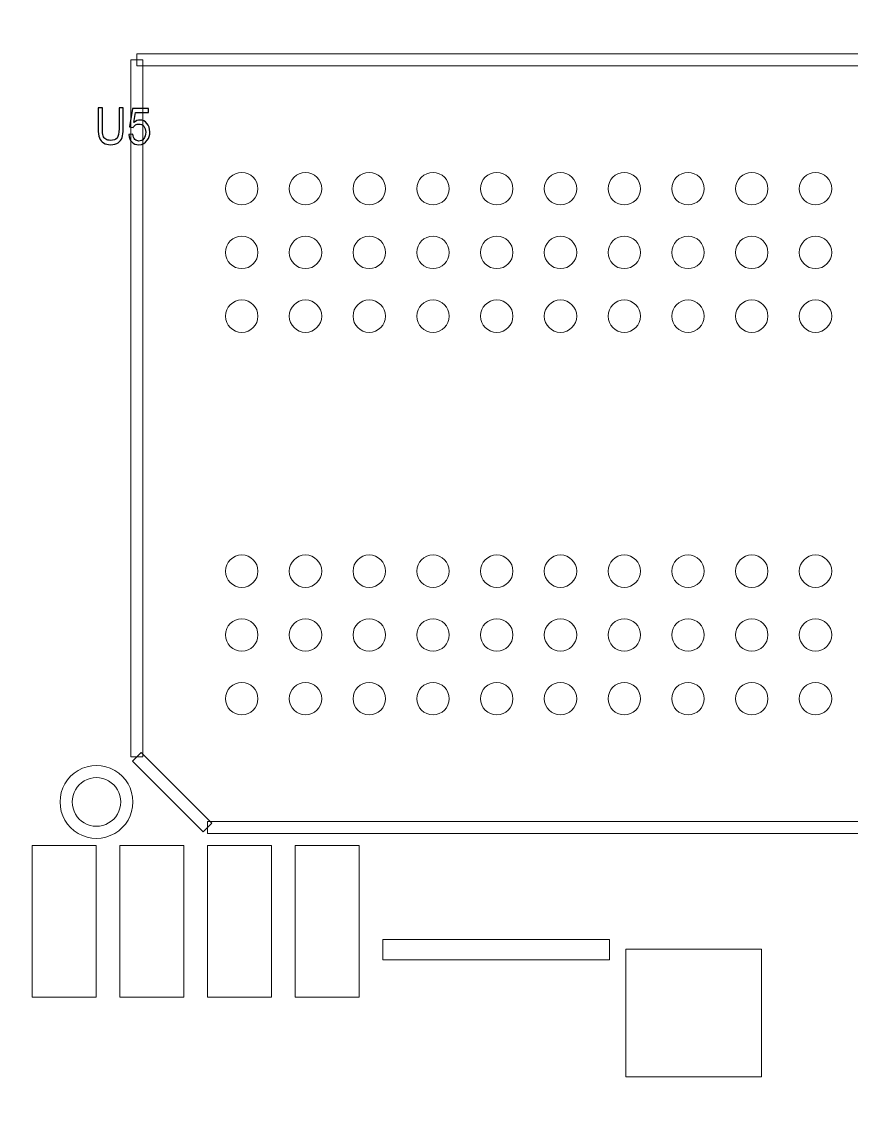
# Model space of a CAD drawing. Header units: millimetres. Extents: x -62 to 58, y -47 to 48.
# Drawn here: x 23.24 to 33.65, y -23.07 to -9.39 of the extents above; entities that cross this region are included whole.
import ezdxf

# ---------------------------------------------------------------- set-up
doc = ezdxf.new("R2010")
doc.units = ezdxf.units.MM
doc.header["$MEASUREMENT"] = 0
for name, color, linetype in [('BG_OUTLINE', 7, 'Continuous'), ('PG_SILKSCREEN_TOP', 7, 'Continuous'), ('PIN_SOLDERMASK_TOP', 7, 'Continuous'), ('RD_SILKSCREEN_TOP', 7, 'Continuous')]:
    doc.layers.add(name, color=color, linetype=linetype)

msp = doc.modelspace()

# ---------------------------------------------------------------- linework, layer by layer
at = {"layer": 'BG_OUTLINE', "lineweight": 9}
msp.add_open_spline([(-39.9999, -35.8165), (-39.9999, -35.8165), (-39.9999, 34.1833), (-39.9999, 34.1833), (-39.9999, 34.1833), (-39.9999, 34.1833), (39.9999, 34.1833), (39.9999, 34.1833), (39.9999, 34.1833), (39.9999, 34.1833), (39.9999, -35.8165), (39.9999, -35.8165), (39.9999, -35.8165), (39.9999, -35.8165), (-39.9999, -35.8165), (-39.9999, -35.8165)], degree=3, knots=[0, 0, 0, 0, 0.25, 0.25, 0.25, 0.25, 0.5, 0.5, 0.5, 0.5, 0.75, 0.75, 0.75, 0.75, 1, 1, 1, 1], dxfattribs=at)
at = {"layer": 'PG_SILKSCREEN_TOP', "lineweight": 9}
for points, knots in [([(24.6865, -9.9397), (24.6865, -9.9397), (24.6865, -9.7873), (24.6865, -9.7873), (24.6865, -9.7873), (24.6865, -9.7873), (39.3214, -9.7873), (39.3214, -9.7873), (39.3214, -9.7873), (39.3214, -9.7873), (39.3214, -9.9397), (39.3214, -9.9397), (39.3214, -9.9397), (39.3214, -9.9397), (24.6865, -9.9397), (24.6865, -9.9397)], [0, 0, 0, 0, 0.25, 0.25, 0.25, 0.25, 0.5, 0.5, 0.5, 0.5, 0.75, 0.75, 0.75, 0.75, 1, 1, 1, 1]), ([(24.7627, -18.6098), (24.7627, -18.6098), (24.6103, -18.6098), (24.6103, -18.6098), (24.6103, -18.6098), (24.6103, -18.6098), (24.6103, -9.8635), (24.6103, -9.8635), (24.6103, -9.8635), (24.6103, -9.8635), (24.7627, -9.8635), (24.7627, -9.8635), (24.7627, -9.8635), (24.7627, -9.8635), (24.7627, -18.6098), (24.7627, -18.6098)], [0, 0, 0, 0, 0.25, 0.25, 0.25, 0.25, 0.5, 0.5, 0.5, 0.5, 0.75, 0.75, 0.75, 0.75, 1, 1, 1, 1]), ([(25.6293, -19.4449), (25.6293, -19.4449), (25.5216, -19.5526), (25.5216, -19.5526), (25.5216, -19.5526), (25.5216, -19.5526), (24.6326, -18.6636), (24.6326, -18.6636), (24.6326, -18.6636), (24.6326, -18.6636), (24.7403, -18.5559), (24.7403, -18.5559), (24.7403, -18.5559), (24.7403, -18.5559), (25.6293, -19.4449), (25.6293, -19.4449)], [0, 0, 0, 0, 0.25, 0.25, 0.25, 0.25, 0.5, 0.5, 0.5, 0.5, 0.75, 0.75, 0.75, 0.75, 1, 1, 1, 1]), ([(23.7235, -19.177), (23.7235, -19.0136), (23.8107, -18.8627), (23.9521, -18.781), (23.9521, -18.781), (24.0936, -18.6993), (24.2679, -18.6993), (24.4093, -18.781), (24.4093, -18.781), (24.5508, -18.8627), (24.6379, -19.0136), (24.6379, -19.177)], [0, 0, 0, 0, 0.3333333, 0.3333333, 0.3333333, 0.3333333, 0.6666667, 0.6666667, 0.6666667, 0.6666667, 1, 1, 1, 1]), ([(24.4855, -19.177), (24.4855, -19.0681), (24.4275, -18.9674), (24.3331, -18.913), (24.3331, -18.913), (24.2388, -18.8585), (24.1227, -18.8585), (24.0283, -18.913), (24.0283, -18.913), (23.934, -18.9674), (23.8759, -19.0681), (23.8759, -19.177)], [0, 0, 0, 0, 0.3333333, 0.3333333, 0.3333333, 0.3333333, 0.6666667, 0.6666667, 0.6666667, 0.6666667, 1, 1, 1, 1]), ([(24.6379, -19.177), (24.6379, -19.3403), (24.5508, -19.4912), (24.4093, -19.5729), (24.4093, -19.5729), (24.2679, -19.6546), (24.0936, -19.6546), (23.9521, -19.5729), (23.9521, -19.5729), (23.8107, -19.4912), (23.7235, -19.3403), (23.7235, -19.177)], [0, 0, 0, 0, 0.3333333, 0.3333333, 0.3333333, 0.3333333, 0.6666667, 0.6666667, 0.6666667, 0.6666667, 1, 1, 1, 1]), ([(23.8759, -19.177), (23.8759, -19.2858), (23.934, -19.3865), (24.0283, -19.4409), (24.0283, -19.4409), (24.1227, -19.4954), (24.2388, -19.4954), (24.3331, -19.4409), (24.3331, -19.4409), (24.4275, -19.3865), (24.4855, -19.2858), (24.4855, -19.177)], [0, 0, 0, 0, 0.3333333, 0.3333333, 0.3333333, 0.3333333, 0.6666667, 0.6666667, 0.6666667, 0.6666667, 1, 1, 1, 1]), ([(39.3214, -19.4226), (39.3214, -19.4226), (39.3214, -19.575), (39.3214, -19.575), (39.3214, -19.575), (39.3214, -19.575), (25.5755, -19.575), (25.5755, -19.575), (25.5755, -19.575), (25.5755, -19.575), (25.5755, -19.4226), (25.5755, -19.4226), (25.5755, -19.4226), (25.5755, -19.4226), (39.3214, -19.4226), (39.3214, -19.4226)], [0, 0, 0, 0, 0.25, 0.25, 0.25, 0.25, 0.5, 0.5, 0.5, 0.5, 0.75, 0.75, 0.75, 0.75, 1, 1, 1, 1]), ([(27.7758, -21.1582), (27.7758, -21.1582), (27.7758, -20.9042), (27.7758, -20.9042), (27.7758, -20.9042), (27.7758, -20.9042), (30.6206, -20.9042), (30.6206, -20.9042), (30.6206, -20.9042), (30.6206, -20.9042), (30.6206, -21.1582), (30.6206, -21.1582), (30.6206, -21.1582), (30.6206, -21.1582), (27.7758, -21.1582), (27.7758, -21.1582)], [0, 0, 0, 0, 0.25, 0.25, 0.25, 0.25, 0.5, 0.5, 0.5, 0.5, 0.75, 0.75, 0.75, 0.75, 1, 1, 1, 1])]:
    msp.add_open_spline(points, degree=3, knots=knots, dxfattribs=at)
at = {"layer": 'PIN_SOLDERMASK_TOP', "lineweight": 9}
for points in [[(26.2072, -11.4813), (26.2072, -11.369), (26.1162, -11.2781), (26.004, -11.2781), (26.004, -11.2781), (25.8917, -11.2781), (25.8008, -11.369), (25.8008, -11.4813), (25.8008, -11.4813), (25.8008, -11.5935), (25.8917, -11.6845), (26.004, -11.6845), (26.004, -11.6845), (26.1162, -11.6845), (26.2072, -11.5935), (26.2072, -11.4813)], [(27.0073, -11.4813), (27.0073, -11.369), (26.9163, -11.2781), (26.8041, -11.2781), (26.8041, -11.2781), (26.6918, -11.2781), (26.6009, -11.369), (26.6009, -11.4813), (26.6009, -11.4813), (26.6009, -11.5935), (26.6918, -11.6845), (26.8041, -11.6845), (26.8041, -11.6845), (26.9163, -11.6845), (27.0073, -11.5935), (27.0073, -11.4813)], [(27.8071, -11.4813), (27.8071, -11.369), (27.7161, -11.2781), (27.6039, -11.2781), (27.6039, -11.2781), (27.4917, -11.2781), (27.4007, -11.369), (27.4007, -11.4813), (27.4007, -11.4813), (27.4007, -11.5935), (27.4917, -11.6845), (27.6039, -11.6845), (27.6039, -11.6845), (27.7161, -11.6845), (27.8071, -11.5935), (27.8071, -11.4813)], [(28.6072, -11.4813), (28.6072, -11.369), (28.5162, -11.2781), (28.404, -11.2781), (28.404, -11.2781), (28.2918, -11.2781), (28.2008, -11.369), (28.2008, -11.4813), (28.2008, -11.4813), (28.2008, -11.5935), (28.2918, -11.6845), (28.404, -11.6845), (28.404, -11.6845), (28.5162, -11.6845), (28.6072, -11.5935), (28.6072, -11.4813)], [(29.4071, -11.4813), (29.4071, -11.369), (29.3161, -11.2781), (29.2039, -11.2781), (29.2039, -11.2781), (29.0916, -11.2781), (29.0007, -11.369), (29.0007, -11.4813), (29.0007, -11.4813), (29.0007, -11.5935), (29.0916, -11.6845), (29.2039, -11.6845), (29.2039, -11.6845), (29.3161, -11.6845), (29.4071, -11.5935), (29.4071, -11.4813)], [(30.2072, -11.4813), (30.2072, -11.369), (30.1162, -11.2781), (30.004, -11.2781), (30.004, -11.2781), (29.8917, -11.2781), (29.8008, -11.369), (29.8008, -11.4813), (29.8008, -11.4813), (29.8008, -11.5935), (29.8917, -11.6845), (30.004, -11.6845), (30.004, -11.6845), (30.1162, -11.6845), (30.2072, -11.5935), (30.2072, -11.4813)], [(31.0073, -11.4813), (31.0073, -11.369), (30.9163, -11.2781), (30.8041, -11.2781), (30.8041, -11.2781), (30.6918, -11.2781), (30.6009, -11.369), (30.6009, -11.4813), (30.6009, -11.4813), (30.6009, -11.5935), (30.6918, -11.6845), (30.8041, -11.6845), (30.8041, -11.6845), (30.9163, -11.6845), (31.0073, -11.5935), (31.0073, -11.4813)], [(31.8071, -11.4813), (31.8071, -11.369), (31.7161, -11.2781), (31.6039, -11.2781), (31.6039, -11.2781), (31.4917, -11.2781), (31.4007, -11.369), (31.4007, -11.4813), (31.4007, -11.4813), (31.4007, -11.5935), (31.4917, -11.6845), (31.6039, -11.6845), (31.6039, -11.6845), (31.7161, -11.6845), (31.8071, -11.5935), (31.8071, -11.4813)], [(32.6072, -11.4813), (32.6072, -11.369), (32.5162, -11.2781), (32.404, -11.2781), (32.404, -11.2781), (32.2918, -11.2781), (32.2008, -11.369), (32.2008, -11.4813), (32.2008, -11.4813), (32.2008, -11.5935), (32.2918, -11.6845), (32.404, -11.6845), (32.404, -11.6845), (32.5162, -11.6845), (32.6072, -11.5935), (32.6072, -11.4813)], [(33.407, -11.4813), (33.407, -11.369), (33.3161, -11.2781), (33.2038, -11.2781), (33.2038, -11.2781), (33.0916, -11.2781), (33.0006, -11.369), (33.0006, -11.4813), (33.0006, -11.4813), (33.0006, -11.5935), (33.0916, -11.6845), (33.2038, -11.6845), (33.2038, -11.6845), (33.3161, -11.6845), (33.407, -11.5935), (33.407, -11.4813)], [(26.2072, -12.2811), (26.2072, -12.1689), (26.1162, -12.0779), (26.004, -12.0779), (26.004, -12.0779), (25.8917, -12.0779), (25.8008, -12.1689), (25.8008, -12.2811), (25.8008, -12.2811), (25.8008, -12.3933), (25.8917, -12.4843), (26.004, -12.4843), (26.004, -12.4843), (26.1162, -12.4843), (26.2072, -12.3933), (26.2072, -12.2811)], [(27.0073, -12.2811), (27.0073, -12.1689), (26.9163, -12.0779), (26.8041, -12.0779), (26.8041, -12.0779), (26.6918, -12.0779), (26.6009, -12.1689), (26.6009, -12.2811), (26.6009, -12.2811), (26.6009, -12.3933), (26.6918, -12.4843), (26.8041, -12.4843), (26.8041, -12.4843), (26.9163, -12.4843), (27.0073, -12.3933), (27.0073, -12.2811)], [(27.8071, -12.2811), (27.8071, -12.1689), (27.7161, -12.0779), (27.6039, -12.0779), (27.6039, -12.0779), (27.4917, -12.0779), (27.4007, -12.1689), (27.4007, -12.2811), (27.4007, -12.2811), (27.4007, -12.3933), (27.4917, -12.4843), (27.6039, -12.4843), (27.6039, -12.4843), (27.7161, -12.4843), (27.8071, -12.3933), (27.8071, -12.2811)], [(28.6072, -12.2811), (28.6072, -12.1689), (28.5162, -12.0779), (28.404, -12.0779), (28.404, -12.0779), (28.2918, -12.0779), (28.2008, -12.1689), (28.2008, -12.2811), (28.2008, -12.2811), (28.2008, -12.3933), (28.2918, -12.4843), (28.404, -12.4843), (28.404, -12.4843), (28.5162, -12.4843), (28.6072, -12.3933), (28.6072, -12.2811)], [(29.4071, -12.2811), (29.4071, -12.1689), (29.3161, -12.0779), (29.2039, -12.0779), (29.2039, -12.0779), (29.0916, -12.0779), (29.0007, -12.1689), (29.0007, -12.2811), (29.0007, -12.2811), (29.0007, -12.3933), (29.0916, -12.4843), (29.2039, -12.4843), (29.2039, -12.4843), (29.3161, -12.4843), (29.4071, -12.3933), (29.4071, -12.2811)], [(30.2072, -12.2811), (30.2072, -12.1689), (30.1162, -12.0779), (30.004, -12.0779), (30.004, -12.0779), (29.8917, -12.0779), (29.8008, -12.1689), (29.8008, -12.2811), (29.8008, -12.2811), (29.8008, -12.3933), (29.8917, -12.4843), (30.004, -12.4843), (30.004, -12.4843), (30.1162, -12.4843), (30.2072, -12.3933), (30.2072, -12.2811)], [(31.0073, -12.2811), (31.0073, -12.1689), (30.9163, -12.0779), (30.8041, -12.0779), (30.8041, -12.0779), (30.6918, -12.0779), (30.6009, -12.1689), (30.6009, -12.2811), (30.6009, -12.2811), (30.6009, -12.3933), (30.6918, -12.4843), (30.8041, -12.4843), (30.8041, -12.4843), (30.9163, -12.4843), (31.0073, -12.3933), (31.0073, -12.2811)], [(31.8071, -12.2811), (31.8071, -12.1689), (31.7161, -12.0779), (31.6039, -12.0779), (31.6039, -12.0779), (31.4917, -12.0779), (31.4007, -12.1689), (31.4007, -12.2811), (31.4007, -12.2811), (31.4007, -12.3933), (31.4917, -12.4843), (31.6039, -12.4843), (31.6039, -12.4843), (31.7161, -12.4843), (31.8071, -12.3933), (31.8071, -12.2811)], [(32.6072, -12.2811), (32.6072, -12.1689), (32.5162, -12.0779), (32.404, -12.0779), (32.404, -12.0779), (32.2918, -12.0779), (32.2008, -12.1689), (32.2008, -12.2811), (32.2008, -12.2811), (32.2008, -12.3933), (32.2918, -12.4843), (32.404, -12.4843), (32.404, -12.4843), (32.5162, -12.4843), (32.6072, -12.3933), (32.6072, -12.2811)], [(33.407, -12.2811), (33.407, -12.1689), (33.3161, -12.0779), (33.2038, -12.0779), (33.2038, -12.0779), (33.0916, -12.0779), (33.0006, -12.1689), (33.0006, -12.2811), (33.0006, -12.2811), (33.0006, -12.3933), (33.0916, -12.4843), (33.2038, -12.4843), (33.2038, -12.4843), (33.3161, -12.4843), (33.407, -12.3933), (33.407, -12.2811)], [(26.2072, -13.0812), (26.2072, -12.969), (26.1162, -12.878), (26.004, -12.878), (26.004, -12.878), (25.8917, -12.878), (25.8008, -12.969), (25.8008, -13.0812), (25.8008, -13.0812), (25.8008, -13.1934), (25.8917, -13.2844), (26.004, -13.2844), (26.004, -13.2844), (26.1162, -13.2844), (26.2072, -13.1934), (26.2072, -13.0812)], [(27.0073, -13.0812), (27.0073, -12.969), (26.9163, -12.878), (26.8041, -12.878), (26.8041, -12.878), (26.6918, -12.878), (26.6009, -12.969), (26.6009, -13.0812), (26.6009, -13.0812), (26.6009, -13.1934), (26.6918, -13.2844), (26.8041, -13.2844), (26.8041, -13.2844), (26.9163, -13.2844), (27.0073, -13.1934), (27.0073, -13.0812)], [(27.8071, -13.0812), (27.8071, -12.969), (27.7161, -12.878), (27.6039, -12.878), (27.6039, -12.878), (27.4917, -12.878), (27.4007, -12.969), (27.4007, -13.0812), (27.4007, -13.0812), (27.4007, -13.1934), (27.4917, -13.2844), (27.6039, -13.2844), (27.6039, -13.2844), (27.7161, -13.2844), (27.8071, -13.1934), (27.8071, -13.0812)], [(28.6072, -13.0812), (28.6072, -12.969), (28.5162, -12.878), (28.404, -12.878), (28.404, -12.878), (28.2918, -12.878), (28.2008, -12.969), (28.2008, -13.0812), (28.2008, -13.0812), (28.2008, -13.1934), (28.2918, -13.2844), (28.404, -13.2844), (28.404, -13.2844), (28.5162, -13.2844), (28.6072, -13.1934), (28.6072, -13.0812)], [(29.4071, -13.0812), (29.4071, -12.969), (29.3161, -12.878), (29.2039, -12.878), (29.2039, -12.878), (29.0916, -12.878), (29.0007, -12.969), (29.0007, -13.0812), (29.0007, -13.0812), (29.0007, -13.1934), (29.0916, -13.2844), (29.2039, -13.2844), (29.2039, -13.2844), (29.3161, -13.2844), (29.4071, -13.1934), (29.4071, -13.0812)], [(30.2072, -13.0812), (30.2072, -12.969), (30.1162, -12.878), (30.004, -12.878), (30.004, -12.878), (29.8917, -12.878), (29.8008, -12.969), (29.8008, -13.0812), (29.8008, -13.0812), (29.8008, -13.1934), (29.8917, -13.2844), (30.004, -13.2844), (30.004, -13.2844), (30.1162, -13.2844), (30.2072, -13.1934), (30.2072, -13.0812)], [(31.0073, -13.0812), (31.0073, -12.969), (30.9163, -12.878), (30.8041, -12.878), (30.8041, -12.878), (30.6918, -12.878), (30.6009, -12.969), (30.6009, -13.0812), (30.6009, -13.0812), (30.6009, -13.1934), (30.6918, -13.2844), (30.8041, -13.2844), (30.8041, -13.2844), (30.9163, -13.2844), (31.0073, -13.1934), (31.0073, -13.0812)], [(31.8071, -13.0812), (31.8071, -12.969), (31.7161, -12.878), (31.6039, -12.878), (31.6039, -12.878), (31.4917, -12.878), (31.4007, -12.969), (31.4007, -13.0812), (31.4007, -13.0812), (31.4007, -13.1934), (31.4917, -13.2844), (31.6039, -13.2844), (31.6039, -13.2844), (31.7161, -13.2844), (31.8071, -13.1934), (31.8071, -13.0812)], [(32.6072, -13.0812), (32.6072, -12.969), (32.5162, -12.878), (32.404, -12.878), (32.404, -12.878), (32.2918, -12.878), (32.2008, -12.969), (32.2008, -13.0812), (32.2008, -13.0812), (32.2008, -13.1934), (32.2918, -13.2844), (32.404, -13.2844), (32.404, -13.2844), (32.5162, -13.2844), (32.6072, -13.1934), (32.6072, -13.0812)], [(33.407, -13.0812), (33.407, -12.969), (33.3161, -12.878), (33.2038, -12.878), (33.2038, -12.878), (33.0916, -12.878), (33.0006, -12.969), (33.0006, -13.0812), (33.0006, -13.0812), (33.0006, -13.1934), (33.0916, -13.2844), (33.2038, -13.2844), (33.2038, -13.2844), (33.3161, -13.2844), (33.407, -13.1934), (33.407, -13.0812)], [(26.2072, -16.2811), (26.2072, -16.1689), (26.1162, -16.0779), (26.004, -16.0779), (26.004, -16.0779), (25.8917, -16.0779), (25.8008, -16.1689), (25.8008, -16.2811), (25.8008, -16.2811), (25.8008, -16.3933), (25.8917, -16.4843), (26.004, -16.4843), (26.004, -16.4843), (26.1162, -16.4843), (26.2072, -16.3933), (26.2072, -16.2811)], [(27.0073, -16.2811), (27.0073, -16.1689), (26.9163, -16.0779), (26.8041, -16.0779), (26.8041, -16.0779), (26.6918, -16.0779), (26.6009, -16.1689), (26.6009, -16.2811), (26.6009, -16.2811), (26.6009, -16.3933), (26.6918, -16.4843), (26.8041, -16.4843), (26.8041, -16.4843), (26.9163, -16.4843), (27.0073, -16.3933), (27.0073, -16.2811)], [(27.8071, -16.2811), (27.8071, -16.1689), (27.7161, -16.0779), (27.6039, -16.0779), (27.6039, -16.0779), (27.4917, -16.0779), (27.4007, -16.1689), (27.4007, -16.2811), (27.4007, -16.2811), (27.4007, -16.3933), (27.4917, -16.4843), (27.6039, -16.4843), (27.6039, -16.4843), (27.7161, -16.4843), (27.8071, -16.3933), (27.8071, -16.2811)], [(28.6072, -16.2811), (28.6072, -16.1689), (28.5162, -16.0779), (28.404, -16.0779), (28.404, -16.0779), (28.2918, -16.0779), (28.2008, -16.1689), (28.2008, -16.2811), (28.2008, -16.2811), (28.2008, -16.3933), (28.2918, -16.4843), (28.404, -16.4843), (28.404, -16.4843), (28.5162, -16.4843), (28.6072, -16.3933), (28.6072, -16.2811)], [(29.4071, -16.2811), (29.4071, -16.1689), (29.3161, -16.0779), (29.2039, -16.0779), (29.2039, -16.0779), (29.0916, -16.0779), (29.0007, -16.1689), (29.0007, -16.2811), (29.0007, -16.2811), (29.0007, -16.3933), (29.0916, -16.4843), (29.2039, -16.4843), (29.2039, -16.4843), (29.3161, -16.4843), (29.4071, -16.3933), (29.4071, -16.2811)], [(30.2072, -16.2811), (30.2072, -16.1689), (30.1162, -16.0779), (30.004, -16.0779), (30.004, -16.0779), (29.8917, -16.0779), (29.8008, -16.1689), (29.8008, -16.2811), (29.8008, -16.2811), (29.8008, -16.3933), (29.8917, -16.4843), (30.004, -16.4843), (30.004, -16.4843), (30.1162, -16.4843), (30.2072, -16.3933), (30.2072, -16.2811)], [(31.0073, -16.2811), (31.0073, -16.1689), (30.9163, -16.0779), (30.8041, -16.0779), (30.8041, -16.0779), (30.6918, -16.0779), (30.6009, -16.1689), (30.6009, -16.2811), (30.6009, -16.2811), (30.6009, -16.3933), (30.6918, -16.4843), (30.8041, -16.4843), (30.8041, -16.4843), (30.9163, -16.4843), (31.0073, -16.3933), (31.0073, -16.2811)], [(31.8071, -16.2811), (31.8071, -16.1689), (31.7161, -16.0779), (31.6039, -16.0779), (31.6039, -16.0779), (31.4917, -16.0779), (31.4007, -16.1689), (31.4007, -16.2811), (31.4007, -16.2811), (31.4007, -16.3933), (31.4917, -16.4843), (31.6039, -16.4843), (31.6039, -16.4843), (31.7161, -16.4843), (31.8071, -16.3933), (31.8071, -16.2811)], [(32.6072, -16.2811), (32.6072, -16.1689), (32.5162, -16.0779), (32.404, -16.0779), (32.404, -16.0779), (32.2918, -16.0779), (32.2008, -16.1689), (32.2008, -16.2811), (32.2008, -16.2811), (32.2008, -16.3933), (32.2918, -16.4843), (32.404, -16.4843), (32.404, -16.4843), (32.5162, -16.4843), (32.6072, -16.3933), (32.6072, -16.2811)], [(33.407, -16.2811), (33.407, -16.1689), (33.3161, -16.0779), (33.2038, -16.0779), (33.2038, -16.0779), (33.0916, -16.0779), (33.0006, -16.1689), (33.0006, -16.2811), (33.0006, -16.2811), (33.0006, -16.3933), (33.0916, -16.4843), (33.2038, -16.4843), (33.2038, -16.4843), (33.3161, -16.4843), (33.407, -16.3933), (33.407, -16.2811)], [(26.2072, -17.0812), (26.2072, -16.969), (26.1162, -16.878), (26.004, -16.878), (26.004, -16.878), (25.8917, -16.878), (25.8008, -16.969), (25.8008, -17.0812), (25.8008, -17.0812), (25.8008, -17.1934), (25.8917, -17.2844), (26.004, -17.2844), (26.004, -17.2844), (26.1162, -17.2844), (26.2072, -17.1934), (26.2072, -17.0812)], [(27.0073, -17.0812), (27.0073, -16.969), (26.9163, -16.878), (26.8041, -16.878), (26.8041, -16.878), (26.6918, -16.878), (26.6009, -16.969), (26.6009, -17.0812), (26.6009, -17.0812), (26.6009, -17.1934), (26.6918, -17.2844), (26.8041, -17.2844), (26.8041, -17.2844), (26.9163, -17.2844), (27.0073, -17.1934), (27.0073, -17.0812)], [(27.8071, -17.0812), (27.8071, -16.969), (27.7161, -16.878), (27.6039, -16.878), (27.6039, -16.878), (27.4917, -16.878), (27.4007, -16.969), (27.4007, -17.0812), (27.4007, -17.0812), (27.4007, -17.1934), (27.4917, -17.2844), (27.6039, -17.2844), (27.6039, -17.2844), (27.7161, -17.2844), (27.8071, -17.1934), (27.8071, -17.0812)], [(28.6072, -17.0812), (28.6072, -16.969), (28.5162, -16.878), (28.404, -16.878), (28.404, -16.878), (28.2918, -16.878), (28.2008, -16.969), (28.2008, -17.0812), (28.2008, -17.0812), (28.2008, -17.1934), (28.2918, -17.2844), (28.404, -17.2844), (28.404, -17.2844), (28.5162, -17.2844), (28.6072, -17.1934), (28.6072, -17.0812)], [(29.4071, -17.0812), (29.4071, -16.969), (29.3161, -16.878), (29.2039, -16.878), (29.2039, -16.878), (29.0916, -16.878), (29.0007, -16.969), (29.0007, -17.0812), (29.0007, -17.0812), (29.0007, -17.1934), (29.0916, -17.2844), (29.2039, -17.2844), (29.2039, -17.2844), (29.3161, -17.2844), (29.4071, -17.1934), (29.4071, -17.0812)], [(30.2072, -17.0812), (30.2072, -16.969), (30.1162, -16.878), (30.004, -16.878), (30.004, -16.878), (29.8917, -16.878), (29.8008, -16.969), (29.8008, -17.0812), (29.8008, -17.0812), (29.8008, -17.1934), (29.8917, -17.2844), (30.004, -17.2844), (30.004, -17.2844), (30.1162, -17.2844), (30.2072, -17.1934), (30.2072, -17.0812)], [(31.0073, -17.0812), (31.0073, -16.969), (30.9163, -16.878), (30.8041, -16.878), (30.8041, -16.878), (30.6918, -16.878), (30.6009, -16.969), (30.6009, -17.0812), (30.6009, -17.0812), (30.6009, -17.1934), (30.6918, -17.2844), (30.8041, -17.2844), (30.8041, -17.2844), (30.9163, -17.2844), (31.0073, -17.1934), (31.0073, -17.0812)], [(31.8071, -17.0812), (31.8071, -16.969), (31.7161, -16.878), (31.6039, -16.878), (31.6039, -16.878), (31.4917, -16.878), (31.4007, -16.969), (31.4007, -17.0812), (31.4007, -17.0812), (31.4007, -17.1934), (31.4917, -17.2844), (31.6039, -17.2844), (31.6039, -17.2844), (31.7161, -17.2844), (31.8071, -17.1934), (31.8071, -17.0812)], [(32.6072, -17.0812), (32.6072, -16.969), (32.5162, -16.878), (32.404, -16.878), (32.404, -16.878), (32.2918, -16.878), (32.2008, -16.969), (32.2008, -17.0812), (32.2008, -17.0812), (32.2008, -17.1934), (32.2918, -17.2844), (32.404, -17.2844), (32.404, -17.2844), (32.5162, -17.2844), (32.6072, -17.1934), (32.6072, -17.0812)], [(33.407, -17.0812), (33.407, -16.969), (33.3161, -16.878), (33.2038, -16.878), (33.2038, -16.878), (33.0916, -16.878), (33.0006, -16.969), (33.0006, -17.0812), (33.0006, -17.0812), (33.0006, -17.1934), (33.0916, -17.2844), (33.2038, -17.2844), (33.2038, -17.2844), (33.3161, -17.2844), (33.407, -17.1934), (33.407, -17.0812)], [(26.2072, -17.881), (26.2072, -17.7688), (26.1162, -17.6778), (26.004, -17.6778), (26.004, -17.6778), (25.8917, -17.6778), (25.8008, -17.7688), (25.8008, -17.881), (25.8008, -17.881), (25.8008, -17.9933), (25.8917, -18.0842), (26.004, -18.0842), (26.004, -18.0842), (26.1162, -18.0842), (26.2072, -17.9933), (26.2072, -17.881)], [(27.0073, -17.881), (27.0073, -17.7688), (26.9163, -17.6778), (26.8041, -17.6778), (26.8041, -17.6778), (26.6918, -17.6778), (26.6009, -17.7688), (26.6009, -17.881), (26.6009, -17.881), (26.6009, -17.9933), (26.6918, -18.0842), (26.8041, -18.0842), (26.8041, -18.0842), (26.9163, -18.0842), (27.0073, -17.9933), (27.0073, -17.881)], [(27.8071, -17.881), (27.8071, -17.7688), (27.7161, -17.6778), (27.6039, -17.6778), (27.6039, -17.6778), (27.4917, -17.6778), (27.4007, -17.7688), (27.4007, -17.881), (27.4007, -17.881), (27.4007, -17.9933), (27.4917, -18.0842), (27.6039, -18.0842), (27.6039, -18.0842), (27.7161, -18.0842), (27.8071, -17.9933), (27.8071, -17.881)], [(28.6072, -17.881), (28.6072, -17.7688), (28.5162, -17.6778), (28.404, -17.6778), (28.404, -17.6778), (28.2918, -17.6778), (28.2008, -17.7688), (28.2008, -17.881), (28.2008, -17.881), (28.2008, -17.9933), (28.2918, -18.0842), (28.404, -18.0842), (28.404, -18.0842), (28.5162, -18.0842), (28.6072, -17.9933), (28.6072, -17.881)], [(29.4071, -17.881), (29.4071, -17.7688), (29.3161, -17.6778), (29.2039, -17.6778), (29.2039, -17.6778), (29.0916, -17.6778), (29.0007, -17.7688), (29.0007, -17.881), (29.0007, -17.881), (29.0007, -17.9933), (29.0916, -18.0842), (29.2039, -18.0842), (29.2039, -18.0842), (29.3161, -18.0842), (29.4071, -17.9933), (29.4071, -17.881)], [(30.2072, -17.881), (30.2072, -17.7688), (30.1162, -17.6778), (30.004, -17.6778), (30.004, -17.6778), (29.8917, -17.6778), (29.8008, -17.7688), (29.8008, -17.881), (29.8008, -17.881), (29.8008, -17.9933), (29.8917, -18.0842), (30.004, -18.0842), (30.004, -18.0842), (30.1162, -18.0842), (30.2072, -17.9933), (30.2072, -17.881)], [(31.0073, -17.881), (31.0073, -17.7688), (30.9163, -17.6778), (30.8041, -17.6778), (30.8041, -17.6778), (30.6918, -17.6778), (30.6009, -17.7688), (30.6009, -17.881), (30.6009, -17.881), (30.6009, -17.9933), (30.6918, -18.0842), (30.8041, -18.0842), (30.8041, -18.0842), (30.9163, -18.0842), (31.0073, -17.9933), (31.0073, -17.881)], [(31.8071, -17.881), (31.8071, -17.7688), (31.7161, -17.6778), (31.6039, -17.6778), (31.6039, -17.6778), (31.4917, -17.6778), (31.4007, -17.7688), (31.4007, -17.881), (31.4007, -17.881), (31.4007, -17.9933), (31.4917, -18.0842), (31.6039, -18.0842), (31.6039, -18.0842), (31.7161, -18.0842), (31.8071, -17.9933), (31.8071, -17.881)], [(32.6072, -17.881), (32.6072, -17.7688), (32.5162, -17.6778), (32.404, -17.6778), (32.404, -17.6778), (32.2918, -17.6778), (32.2008, -17.7688), (32.2008, -17.881), (32.2008, -17.881), (32.2008, -17.9933), (32.2918, -18.0842), (32.404, -18.0842), (32.404, -18.0842), (32.5162, -18.0842), (32.6072, -17.9933), (32.6072, -17.881)], [(33.407, -17.881), (33.407, -17.7688), (33.3161, -17.6778), (33.2038, -17.6778), (33.2038, -17.6778), (33.0916, -17.6778), (33.0006, -17.7688), (33.0006, -17.881), (33.0006, -17.881), (33.0006, -17.9933), (33.0916, -18.0842), (33.2038, -18.0842), (33.2038, -18.0842), (33.3161, -18.0842), (33.407, -17.9933), (33.407, -17.881)], [(23.3755, -21.6264), (23.3755, -21.6264), (23.3755, -19.7247), (23.3755, -19.7247), (23.3755, -19.7247), (23.3755, -19.7247), (24.1771, -19.7247), (24.1771, -19.7247), (24.1771, -19.7247), (24.1771, -19.7247), (24.1771, -21.6264), (24.1771, -21.6264), (24.1771, -21.6264), (24.1771, -21.6264), (23.3755, -21.6264), (23.3755, -21.6264)], [(24.4756, -21.6264), (24.4756, -21.6264), (24.4756, -19.7247), (24.4756, -19.7247), (24.4756, -19.7247), (24.4756, -19.7247), (25.2772, -19.7247), (25.2772, -19.7247), (25.2772, -19.7247), (25.2772, -19.7247), (25.2772, -21.6264), (25.2772, -21.6264), (25.2772, -21.6264), (25.2772, -21.6264), (24.4756, -21.6264), (24.4756, -21.6264)], [(25.5754, -21.6264), (25.5754, -21.6264), (25.5754, -19.7247), (25.5754, -19.7247), (25.5754, -19.7247), (25.5754, -19.7247), (26.377, -19.7247), (26.377, -19.7247), (26.377, -19.7247), (26.377, -19.7247), (26.377, -21.6264), (26.377, -21.6264), (26.377, -21.6264), (26.377, -21.6264), (25.5754, -21.6264), (25.5754, -21.6264)], [(26.6755, -21.6264), (26.6755, -21.6264), (26.6755, -19.7247), (26.6755, -19.7247), (26.6755, -19.7247), (26.6755, -19.7247), (27.4771, -19.7247), (27.4771, -19.7247), (27.4771, -19.7247), (27.4771, -19.7247), (27.4771, -21.6264), (27.4771, -21.6264), (27.4771, -21.6264), (27.4771, -21.6264), (26.6755, -21.6264), (26.6755, -21.6264)], [(30.8255, -22.6265), (30.8255, -22.6265), (30.8255, -21.0248), (30.8255, -21.0248), (30.8255, -21.0248), (30.8255, -21.0248), (32.527, -21.0248), (32.527, -21.0248), (32.527, -21.0248), (32.527, -21.0248), (32.527, -22.6265), (32.527, -22.6265), (32.527, -22.6265), (32.527, -22.6265), (30.8255, -22.6265), (30.8255, -22.6265)]]:
    msp.add_open_spline(points, degree=3, knots=[0, 0, 0, 0, 0.25, 0.25, 0.25, 0.25, 0.5, 0.5, 0.5, 0.5, 0.75, 0.75, 0.75, 0.75, 1, 1, 1, 1], dxfattribs=at)
at = {"layer": 'RD_SILKSCREEN_TOP', "color": 142}
for points, knots in [([(24.4641, -10.4674), (24.4641, -10.4674), (24.5172, -10.4674), (24.5172, -10.4674), (24.5172, -10.4674), (24.5172, -10.4674), (24.5172, -10.7301), (24.5172, -10.7301), (24.5172, -10.7301), (24.5172, -10.7757), (24.5126, -10.812), (24.5035, -10.8389), (24.5035, -10.8389), (24.4943, -10.8658), (24.478, -10.8876), (24.4542, -10.9044), (24.4542, -10.9044), (24.4304, -10.9214), (24.3994, -10.9297), (24.3608, -10.9297), (24.3608, -10.9297), (24.3233, -10.9297), (24.2926, -10.9224), (24.2689, -10.9077), (24.2689, -10.9077), (24.245, -10.8931), (24.2279, -10.8718), (24.2178, -10.844), (24.2178, -10.844), (24.2076, -10.8162), (24.2026, -10.7783), (24.2026, -10.7301), (24.2026, -10.7301), (24.2026, -10.7301), (24.2026, -10.4674), (24.2026, -10.4674), (24.2026, -10.4674), (24.2026, -10.4674), (24.2555, -10.4674), (24.2555, -10.4674), (24.2555, -10.4674), (24.2555, -10.4674), (24.2555, -10.7298), (24.2555, -10.7298), (24.2555, -10.7298), (24.2555, -10.7693), (24.2587, -10.7984), (24.2652, -10.817), (24.2652, -10.817), (24.2716, -10.8357), (24.2828, -10.8501), (24.2984, -10.8603), (24.2984, -10.8603), (24.3141, -10.8705), (24.3334, -10.8755), (24.3562, -10.8755), (24.3562, -10.8755), (24.3951, -10.8755), (24.4228, -10.8655), (24.4394, -10.8454), (24.4394, -10.8454), (24.4559, -10.8254), (24.4641, -10.7869), (24.4641, -10.7298), (24.4641, -10.7298), (24.4641, -10.7298), (24.4641, -10.4674), (24.4641, -10.4674)], [0, 0, 0, 0, 0.0588235, 0.0588235, 0.0588235, 0.0588235, 0.1176471, 0.1176471, 0.1176471, 0.1176471, 0.1764706, 0.1764706, 0.1764706, 0.1764706, 0.2352941, 0.2352941, 0.2352941, 0.2352941, 0.2941176, 0.2941176, 0.2941176, 0.2941176, 0.3529412, 0.3529412, 0.3529412, 0.3529412, 0.4117647, 0.4117647, 0.4117647, 0.4117647, 0.4705882, 0.4705882, 0.4705882, 0.4705882, 0.5294118, 0.5294118, 0.5294118, 0.5294118, 0.5882353, 0.5882353, 0.5882353, 0.5882353, 0.6470588, 0.6470588, 0.6470588, 0.6470588, 0.7058824, 0.7058824, 0.7058824, 0.7058824, 0.7647059, 0.7647059, 0.7647059, 0.7647059, 0.8235294, 0.8235294, 0.8235294, 0.8235294, 0.8823529, 0.8823529, 0.8823529, 0.8823529, 0.9411765, 0.9411765, 0.9411765, 0.9411765, 1, 1, 1, 1]), ([(24.5854, -10.8029), (24.5854, -10.8029), (24.637, -10.798), (24.637, -10.798), (24.637, -10.798), (24.6408, -10.8265), (24.6497, -10.8479), (24.6635, -10.8623), (24.6635, -10.8623), (24.6775, -10.8767), (24.6943, -10.8839), (24.7139, -10.8839), (24.7139, -10.8839), (24.7376, -10.8839), (24.7576, -10.8737), (24.7739, -10.8535), (24.7739, -10.8535), (24.7903, -10.8332), (24.7985, -10.8063), (24.7985, -10.7729), (24.7985, -10.7729), (24.7985, -10.741), (24.7906, -10.7159), (24.7749, -10.6975), (24.7749, -10.6975), (24.7591, -10.6791), (24.7386, -10.6699), (24.713, -10.6699), (24.713, -10.6699), (24.6973, -10.6699), (24.683, -10.674), (24.6703, -10.6822), (24.6703, -10.6822), (24.6575, -10.6903), (24.6475, -10.7009), (24.6403, -10.7139), (24.6403, -10.7139), (24.6403, -10.7139), (24.5941, -10.7072), (24.5941, -10.7072), (24.5941, -10.7072), (24.5941, -10.7072), (24.6329, -10.4737), (24.6329, -10.4737), (24.6329, -10.4737), (24.6329, -10.4737), (24.8318, -10.4737), (24.8318, -10.4737), (24.8318, -10.4737), (24.8318, -10.4737), (24.8318, -10.527), (24.8318, -10.527), (24.8318, -10.527), (24.8318, -10.527), (24.6722, -10.527), (24.6722, -10.527), (24.6722, -10.527), (24.6722, -10.527), (24.6506, -10.6492), (24.6506, -10.6492), (24.6506, -10.6492), (24.6746, -10.6301), (24.6998, -10.6206), (24.7262, -10.6206), (24.7262, -10.6206), (24.7612, -10.6206), (24.7906, -10.6343), (24.8146, -10.6619), (24.8146, -10.6619), (24.8386, -10.6894), (24.8507, -10.7247), (24.8507, -10.7679), (24.8507, -10.7679), (24.8507, -10.8091), (24.84, -10.8446), (24.819, -10.8746), (24.819, -10.8746), (24.7933, -10.9113), (24.7583, -10.9297), (24.7139, -10.9297), (24.7139, -10.9297), (24.6775, -10.9297), (24.6478, -10.9182), (24.6248, -10.895), (24.6248, -10.895), (24.6018, -10.8718), (24.5887, -10.8411), (24.5854, -10.8029)], [0, 0, 0, 0, 0.0454545, 0.0454545, 0.0454545, 0.0454545, 0.0909091, 0.0909091, 0.0909091, 0.0909091, 0.1363636, 0.1363636, 0.1363636, 0.1363636, 0.1818182, 0.1818182, 0.1818182, 0.1818182, 0.2272727, 0.2272727, 0.2272727, 0.2272727, 0.2727273, 0.2727273, 0.2727273, 0.2727273, 0.3181818, 0.3181818, 0.3181818, 0.3181818, 0.3636364, 0.3636364, 0.3636364, 0.3636364, 0.4090909, 0.4090909, 0.4090909, 0.4090909, 0.4545455, 0.4545455, 0.4545455, 0.4545455, 0.5, 0.5, 0.5, 0.5, 0.5454545, 0.5454545, 0.5454545, 0.5454545, 0.5909091, 0.5909091, 0.5909091, 0.5909091, 0.6363636, 0.6363636, 0.6363636, 0.6363636, 0.6818182, 0.6818182, 0.6818182, 0.6818182, 0.7272727, 0.7272727, 0.7272727, 0.7272727, 0.7727273, 0.7727273, 0.7727273, 0.7727273, 0.8181818, 0.8181818, 0.8181818, 0.8181818, 0.8636364, 0.8636364, 0.8636364, 0.8636364, 0.9090909, 0.9090909, 0.9090909, 0.9090909, 0.9545455, 0.9545455, 0.9545455, 0.9545455, 1, 1, 1, 1])]:
    msp.add_open_spline(points, degree=3, knots=knots, dxfattribs=at)

doc.saveas('drawing.dxf')
